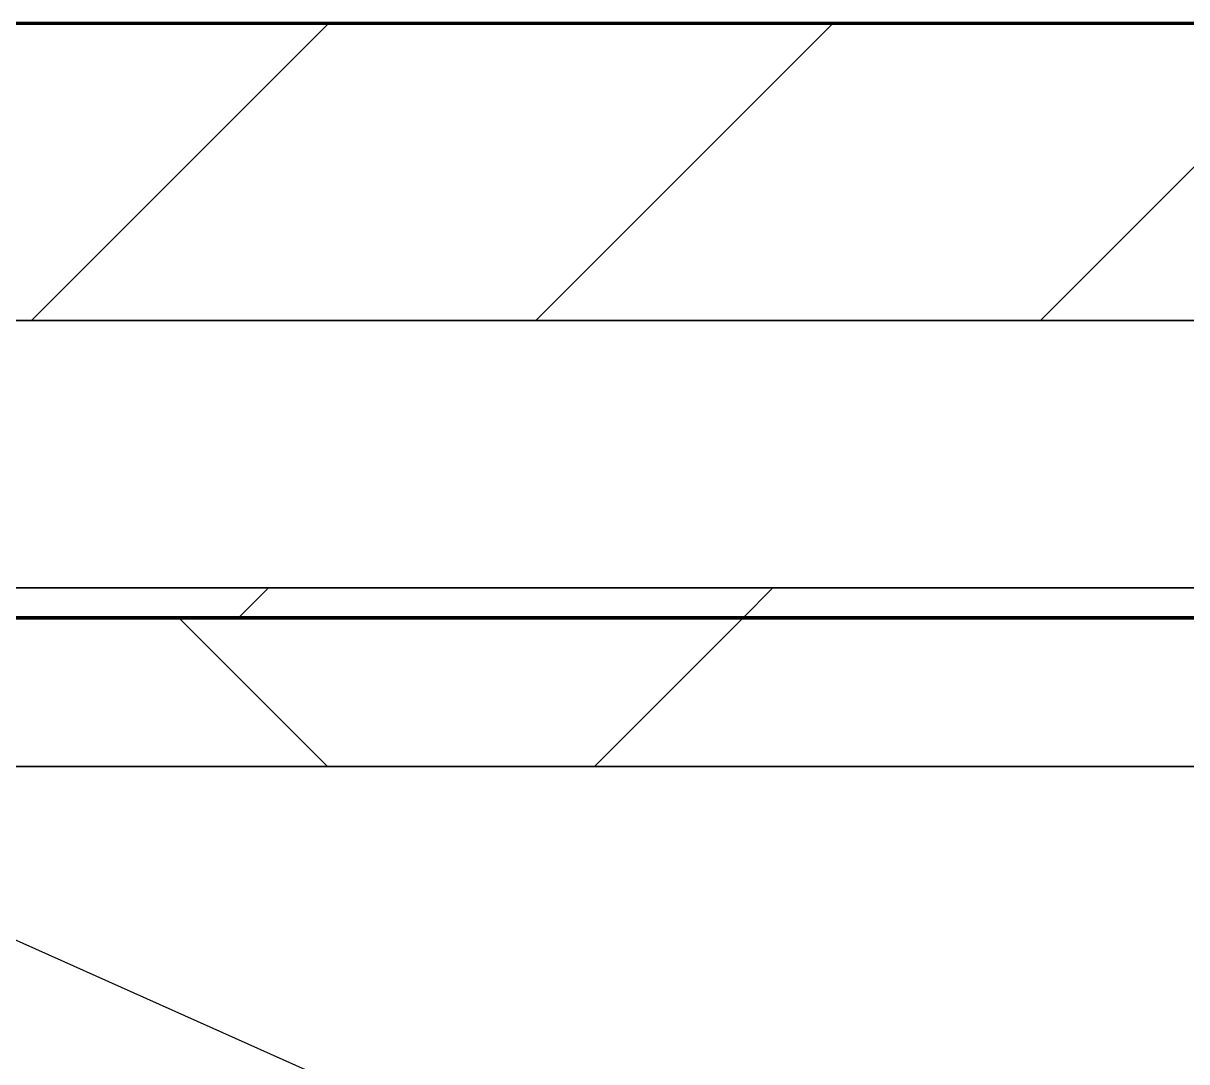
# Model space of a CAD drawing. Header units: millimetres. Extents: x -795739 to -715748, y -34378 to 22353.
# Drawn here: x -739002.9 to -738611.5, y 7794.6 to 8144 of the extents above; entities that cross this region are included whole.
import ezdxf
from ezdxf.xclip import XClip

# ---------------------------------------------------------------- set-up
doc = ezdxf.new("R2010")
doc.units = ezdxf.units.MM
doc.header["$XCLIPFRAME"] = 0
for name, color, linetype, lineweight in [('A-DOOR-E', 2, 'Continuous', 25), ('A-GLAZ-CURT', 2, 'Continuous', 9), ('A-WALL', 5, 'Continuous', 35), ('A-WALL-FNSH', 2, 'Continuous', 35), ('A-WALL-PATT', 1, 'Continuous', 9)]:
    doc.layers.add(name, color=color, linetype=linetype, lineweight=lineweight)

# ---------------------------------------------------------------- blocks, each defined once
blk = doc.blocks.new('DPA_AC-SG-PI - A2_1200x2000 mm-12153081-4282-01 ENLARGED LOWER PLATFORM LEVEL - REFLECTED CEILING PLAN - SHEET 3')
at = {"layer": 'A-DOOR-E'}
for p, q in [((-556.64, 29.95), (522.81, -452.33)), ((-489.61, 0), (600, 0)), ((575, 0), (-489.61, 0)), ((-288.17, -90), (575, -90)), ((600, -90), (-288.17, -90))]:
    blk.add_line(p, q, dxfattribs=at)
blk = doc.blocks.new('PPLS-PP19_Custom Tile Pattern - Custom Tile Pattern-V47-4282-01 ENLARGED LOWER PLATFORM LEVEL - REFLECTED CEILING PLAN - SHEET 3')
at = {"layer": 'A-GLAZ-CURT'}
for p, q in [((-300, 0), (300, 0)), ((300, 0), (-300, 0)), ((195.99, 0), (213.31, 0)), ((213.31, 0), (195.99, 0)), ((230.06, 0), (300, 0)), ((-300, -50), (300, -50)), ((300, -50), (-300, -50))]:
    blk.add_line(p, q, dxfattribs=at)
for points, knots in [([(-150.34, 0), (-150.07, 0), (-147.75, 0), (-142.6, 0), (-127.26, 0), (-107.3, 0), (-90.42, 0), (-75.26, 0), (-68.41, 0), (-65.12, 0), (-63.63, 0)], [-4948.728362, -4948.728362, -4948.728362, -4948.728362, -4883.323924, -4440.880425, -4054.690705, -3793.097032, -3402.597032, -3144.956779, -3050.982048, -2969.237017, -2969.237017, -2969.237017, -2969.237017]), ([(-26.75, 0), (-27.82, 0), (-36.18, 0), (-53.55, 0), (-78.2, 0), (-110.94, 0), (-130.52, 0), (-147.74, 0), (-149.07, 0)], [-8718.362214, -8718.362214, -8718.362214, -8718.362214, -8532.293389, -8073.216054, -7508.296369, -7004.680444, -6449.282163, -6277.220794, -6277.220794, -6277.220794, -6277.220794]), ([(-126.5, 0), (-122.44, 0), (-108.71, 0), (-86.68, 0), (-63.44, 0), (-54.4, 0), (-48.53, 0), (-30.79, 0), (-18.03, 0), (8.61, 0), (15.02, 0), (22.91, 0), (31, 0), (39.04, 0), (51.19, 0), (58.74, 0), (61.34, 0), (61.45, 0)], [-5231.017328, -5231.017328, -5231.017328, -5231.017328, -4994.692869, -4542.524482, -4008.285538, -3689.699207, -3546.54457, -3315.260113, -2864.387349, -2439.246196, -2084.094819, -1956.422387, -1818.904206, -1645.594513, -1443.202566, -1228.752106, -1120.932285, -1120.932285, -1120.932285, -1120.932285]), ([(-124.14, 0), (-121.16, 0), (-112.81, 0), (-98.9, 0), (-85.29, 0), (-71.67, 0), (-65.93, 0), (-65.07, 0)], [-3331.721492, -3331.721492, -3331.721492, -3331.721492, -3074.362186, -2902.289527, -2605.247022, -2322.099534, -2241.8264, -2241.8264, -2241.8264, -2241.8264]), ([(-124.09, 0), (-122.13, 0), (-113.42, 0), (-92.04, 0), (-74.02, 0), (-62.74, 0), (-60.36, 0), (-59.97, 0)], [-7049.429108, -7049.429108, -7049.429108, -7049.429108, -6839.55839, -6236.997189, -5713.340575, -5140.470607, -5006.787413, -5006.787413, -5006.787413, -5006.787413]), ([(-36.33, 0), (-36.43, 0), (-37.27, 0), (-45.02, 0), (-46.13, 0), (-60.59, 0), (-81.23, 0), (-99.51, 0), (-114.02, 0), (-117.28, 0), (-118.78, 0)], [-1855.773136, -1855.773136, -1855.773136, -1855.773136, -1810.870157, -1672.078046, -1405.135169, -1060.00838, -740.068933, -229.489605, -116.330425, 0, 0, 0, 0]), ([(-57.16, 0), (-58.3, 0), (-66.22, 0), (-85.2, 0), (-107.61, 0), (-116.56, 0), (-117.56, 0)], [-2956.49664, -2956.49664, -2956.49664, -2956.49664, -2842.901703, -2193.204658, -1433.981041, -985.49888, -985.49888, -985.49888, -985.49888]), ([(-115.82, 0), (-114.96, 0), (-110.41, 0), (-96.78, 0), (-77.41, 0), (-63.95, 0), (-56.17, 0)], [-5724.064692, -5724.064692, -5724.064692, -5724.064692, -5430.283136, -5103.229623, -4799.173296, -4391.611175, -4391.611175, -4391.611175, -4391.611175]), ([(9.32, 0), (9.08, 0), (7.65, 0), (2.57, 0), (-12.23, 0), (-25.64, 0), (-40, 0), (-56.24, 0), (-75.59, 0), (-94, 0), (-112.01, 0), (-114.94, 0), (-115.63, 0)], [-2922.926651, -2922.926651, -2922.926651, -2922.926651, -2882.788014, -2720.818881, -2518.50168, -2125.455881, -1792.521578, -1466.981642, -1208.454564, -789.402658, -501.969187, -243.577221, -243.577221, -243.577221, -243.577221]), ([(-63.96, 0), (-64.13, 0), (-72.5, 0), (-80.63, 0), (-86.16, 0)], [-2171.769325, -2171.769325, -2171.769325, -2171.769325, -2007.031671, -1681.3698, -1681.3698, -1681.3698, -1681.3698]), ([(-29.03, 0), (-33.97, 0), (-43.74, 0), (-56.37, 0), (-71.66, 0), (-77.83, 0), (-82.66, 0), (-83.28, 0), (-83.28, 0)], [-2680.714891, -2680.714891, -2680.714891, -2680.714891, -2413.671296, -2161.752162, -2006.592567, -1646.621388, -1424.436217, -1393.971743, -1393.971743, -1393.971743, -1393.971743]), ([(-83.28, 0), (-83.28, 0), (-82.91, 0), (-76.14, 0), (-66.84, 0), (-60.03, 0), (-56.73, 0)], [-1393.4169, -1393.4169, -1393.4169, -1393.4169, -1353.722004, -1274.333717, -1073.56893, -857.828765, -857.828765, -857.828765, -857.828765]), ([(-66.39, 0), (-66.39, 0), (-63.85, 0), (-59.85, 0), (-56.22, 0)], [-2493.31794, -2493.31794, -2493.31794, -2493.31794, -2315.303971, -1863.330057, -1863.330057, -1863.330057, -1863.330057]), ([(11.71, 0), (4.06, 0), (-18.2, 0), (-47.42, 0), (-65.77, 0), (-66.37, 0), (-66.38, 0)], [-4151.35927, -4151.35927, -4151.35927, -4151.35927, -3745.412743, -2981.410125, -2542.574734, -2498.224237, -2498.224237, -2498.224237, -2498.224237]), ([(-63.63, 0), (-61.49, 0), (-57.39, 0), (-54.49, 0), (-45.2, 0), (-40.79, 0), (-40.46, 0), (-40.44, 0)], [-2969.237017, -2969.237017, -2969.237017, -2969.237017, -2851.217951, -2734.127174, -2474.780881, -2410.990208, -2350.645972, -2350.645972, -2350.645972, -2350.645972]), ([(-58.83, 0), (-58.37, 0), (-57.73, 0), (-56.68, 0), (-56.39, 0)], [-4859.52896, -4859.52896, -4859.52896, -4859.52896, -4680.891996, -4627.185411, -4627.185411, -4627.185411, -4627.185411]), ([(-56.15, 0), (-53.22, 0), (-45.45, 0), (-36.49, 0), (-33.57, 0), (-29.94, 0), (-28.57, 0)], [-845.025832, -845.025832, -845.025832, -845.025832, -651.549973, -296.515819, -83.513472, 0, 0, 0, 0]), ([(-36.62, 0), (-36.62, 0), (-40.35, 0), (-43.84, 0), (-50.77, 0), (-56.12, 0)], [-4069.478503, -4069.478503, -4069.478503, -4069.478503, -3858.647035, -3538.256648, -2991.313073, -2991.313073, -2991.313073, -2991.313073]), ([(-55.76, 0), (-49.67, 0), (-34.38, 0), (-12.78, 0), (4.23, 0), (9.64, 0), (10.14, 0), (10.18, 0)], [-4384.389977, -4384.389977, -4384.389977, -4384.389977, -4065.652676, -3589.737505, -3285.047089, -3066.359526, -3044.715262, -3044.715262, -3044.715262, -3044.715262]), ([(-55.45, 0), (-55.26, 0), (-48, 0), (-34.42, 0), (-29.82, 0), (-29.19, 0)], [-1832.031107, -1832.031107, -1832.031107, -1832.031107, -1809.437387, -963.711516, -666.19313, -666.19313, -666.19313, -666.19313]), ([(-55.19, 0), (-54.45, 0), (-52, 0), (-46.33, 0), (-42.62, 0), (-41.76, 0)], [-4565.012053, -4565.012053, -4565.012053, -4565.012053, -4469.85053, -4321.566175, -4270.495146, -4270.495146, -4270.495146, -4270.495146]), ([(-51.83, 0), (-51.83, 0), (-51.78, 0), (-47.4, 0), (-46.01, 0), (-40.22, 0), (-36.78, 0)], [-632.814994, -632.814994, -632.814994, -632.814994, -627.965721, -508.377888, -260.442412, 0, 0, 0, 0]), ([(76.63, 0), (74.8, 0), (67.65, 0), (53.52, 0), (37, 0), (24.07, 0), (12.82, 0), (-2.9, 0), (-20.62, 0), (-32.81, 0), (-44.85, 0), (-51.43, 0), (-51.79, 0)], [-3095.572228, -3095.572228, -3095.572228, -3095.572228, -2950.589685, -2634.532728, -2313.748533, -2106.613311, -1925.670641, -1617.263037, -1290.787923, -1039.307308, -819.71621, -644.910881, -644.910881, -644.910881, -644.910881]), ([(-41.76, 0), (-39.9, 0), (-37.72, 0), (-36.92, 0), (-36.77, 0)], [-4270.495146, -4270.495146, -4270.495146, -4270.495146, -4161.040818, -4106.245333, -4106.245333, -4106.245333, -4106.245333]), ([(-36.78, 0), (-32.43, 0), (-19.22, 0), (8.83, 0), (43.36, 0), (68.5, 0), (77.95, 0), (79.34, 0)], [-6191.144455, -6191.144455, -6191.144455, -6191.144455, -5862.463379, -5340.621928, -4573.028122, -4094.177415, -3998.447461, -3998.447461, -3998.447461, -3998.447461]), ([(-36.29, 0), (-36.29, 0), (-34.66, 0), (-28.88, 0), (-26.95, 0), (-26.54, 0)], [-9150.272121, -9150.272121, -9150.272121, -9150.272121, -9057.163041, -8919.836787, -8834.607043, -8834.607043, -8834.607043, -8834.607043]), ([(30.82, 0), (29.27, 0), (20.14, 0), (3.54, 0), (-16.58, 0), (-34.76, 0), (-36.04, 0)], [-10462.034656, -10462.034656, -10462.034656, -10462.034656, -10363.088938, -9884.23066, -9424.652049, -9182.880979, -9182.880979, -9182.880979, -9182.880979]), ([(-33.34, 0), (-33.34, 0), (-32.93, 0), (-31.16, 0), (-30.52, 0)], [-2415.024266, -2415.024266, -2415.024266, -2415.024266, -2357.633367, -2323.618664, -2323.618664, -2323.618664, -2323.618664]), ([(70.61, 0), (66.16, 0), (55.8, 0), (39.61, 0), (24.74, 0), (2.64, 0), (-17.84, 0), (-30.57, 0), (-31.82, 0), (-32, 0)], [-4647.237329, -4647.237329, -4647.237329, -4647.237329, -4326.416877, -4098.545751, -3766.694881, -3333.063701, -2994.501669, -2698.150104, -2614.070998, -2614.070998, -2614.070998, -2614.070998]), ([(-30.76, 0), (-30.73, 0), (-29.99, 0), (-23.47, 0), (-15.75, 0), (-15.19, 0)], [-54176.191683, -54176.191683, -54176.191683, -54176.191683, -54157.274271, -53749.15266, -53717.791567, -53717.791567, -53717.791567, -53717.791567]), ([(-30.52, 0), (-27.11, 0), (-17.83, 0), (-1.4, 0), (8.92, 0), (11.71, 0)], [-2323.618664, -2323.618664, -2323.618664, -2323.618664, -2142.497158, -1716.209403, -1552.90413, -1552.90413, -1552.90413, -1552.90413]), ([(-13, 0), (-14.35, 0), (-17.68, 0), (-25.97, 0), (-29.52, 0), (-30.21, 0)], [-55207.591944, -55207.591944, -55207.591944, -55207.591944, -54789.006179, -54461.685999, -54290.791712, -54290.791712, -54290.791712, -54290.791712]), ([(8.33, 0), (8.19, 0), (7.18, 0), (0.32, 0), (-13.89, 0), (-24.92, 0), (-29.03, 0)], [-3574.286521, -3574.286521, -3574.286521, -3574.286521, -3526.962355, -3285.499107, -2903.012179, -2680.714891, -2680.714891, -2680.714891, -2680.714891]), ([(-28.98, 0), (-28.66, 0), (-27.39, 0), (-24.45, 0), (-22.56, 0)], [-166.548282, -166.548282, -166.548282, -166.548282, -102.06493, 0, 0, 0, 0]), ([(-28.57, 0), (-26.93, 0), (-20.29, 0), (-11.45, 0), (2.08, 0), (13.15, 0), (21.24, 0), (24.62, 0), (24.72, 0), (24.72, 0)], [-5361.429781, -5361.429781, -5361.429781, -5361.429781, -5261.36855, -5050.479954, -4785.90057, -4596.498881, -4445.288762, -4384.376941, -4376.041937, -4376.041937, -4376.041937, -4376.041937]), ([(-22.56, 0), (-20.27, 0), (-17.03, 0), (-11.36, 0), (-7.66, 0), (-6.6, 0), (-6.44, 0)], [-56468.192263, -56468.192263, -56468.192263, -56468.192263, -56344.022017, -56303.229861, -56166.290093, -56124.392176, -56124.392176, -56124.392176, -56124.392176]), ([(-15.19, 0), (-13.07, 0), (7.48, 0), (42.82, 0), (88.72, 0), (120.63, 0), (138.28, 0), (138.53, 0)], [-461.142613, -461.142613, -461.142613, -461.142613, -429.606584, -390.253598, -346.313304, -291.370682, -290.5735, -290.5735, -290.5735, -290.5735]), ([(-6.54, 0), (-6.73, 0), (-7.2, 0), (-7.6, 0), (-7.79, 0)], [-56009.792147, -56009.792147, -56009.792147, -56009.792147, -55949.290093, -55895.192118, -55895.192118, -55895.192118, -55895.192118]), ([(-2.63, 0), (-2.47, 0), (-1.22, 0), (4.92, 0), (15.97, 0), (22.54, 0), (24.49, 0)], [-226.825321, -226.825321, -226.825321, -226.825321, -220.269177, -206.416616, -198.214427, -187.717507, -187.717507, -187.717507, -187.717507]), ([(11.17, 0), (6.47, 0), (1.96, 0), (-1.67, 0), (-2.25, 0)], [-273.754698, -273.754698, -273.754698, -273.754698, -246.234814, -234.646884, -234.646884, -234.646884, -234.646884]), ([(24.69, 0), (24.54, 0), (20.99, 0), (16.61, 0), (12.96, 0), (11.66, 0)], [-4368.572414, -4368.572414, -4368.572414, -4368.572414, -4306.476363, -4080.000647, -3895.02479, -3895.02479, -3895.02479, -3895.02479]), ([(79.58, 0), (72.4, 0), (57.57, 0), (35.84, 0), (20.09, 0), (13.61, 0), (11.67, 0)], [-351.668609, -351.668609, -351.668609, -351.668609, -330.153101, -307.516438, -285.83788, -274.710805, -274.710805, -274.710805, -274.710805]), ([(11.91, 0), (17.75, 0), (25.21, 0), (37.44, 0), (45.92, 0), (57.76, 0), (64.47, 0), (72.74, 0), (75.22, 0), (76.03, 0), (76.21, 0)], [-1549.07911, -1549.07911, -1549.07911, -1549.07911, -1206.526904, -1089.329421, -901.315459, -753.071572, -495.328968, -421.953223, -334.951786, -290.452333, -290.452333, -290.452333, -290.452333]), ([(31.18, 0), (25.97, 0), (19.77, 0), (13.51, 0), (12.41, 0)], [-4496.803627, -4496.803627, -4496.803627, -4496.803627, -4222.080604, -4163.707062, -4163.707062, -4163.707062, -4163.707062]), ([(18.16, 0), (19.15, 0), (24.25, 0), (25.66, 0), (26.12, 0)], [-5700.113719, -5700.113719, -5700.113719, -5700.113719, -5554.232259, -5302.431367, -5302.431367, -5302.431367, -5302.431367]), ([(78.52, 0), (76.95, 0), (72.29, 0), (62.26, 0), (51.85, 0), (43.81, 0), (29.53, 0), (20.67, 0), (18.85, 0), (18.16, 0)], [-7033.519254, -7033.519254, -7033.519254, -7033.519254, -6924.452779, -6738.82075, -6548.303034, -6314.283804, -6135.05769, -5972.647715, -5832.674503, -5832.674503, -5832.674503, -5832.674503]), ([(27.44, 0), (27.9, 0), (29.54, 0), (38.07, 0), (53.39, 0), (70.02, 0), (77.08, 0), (78.48, 0)], [-5037.309798, -5037.309798, -5037.309798, -5037.309798, -4887.603822, -4705.298446, -4353.683244, -3960.84581, -3844.262741, -3844.262741, -3844.262741, -3844.262741]), ([(27.89, 0), (29.09, 0), (33.4, 0), (48.37, 0), (71.92, 0), (100.57, 0), (116.36, 0), (128.63, 0), (128.95, 0)], [-147.777612, -147.777612, -147.777612, -147.777612, -135.792042, -118.513713, -97.899267, -63.759246, -39.050993, -35.895543, -35.895543, -35.895543, -35.895543]), ([(53.18, 0), (53.06, 0), (52.22, 0), (44.99, 0), (36.46, 0), (30.82, 0)], [-622.740158, -622.740158, -622.740158, -622.740158, -566.066452, -360.610861, 0, 0, 0, 0]), ([(136.44, 0), (121.66, 0), (86.93, 0), (51.16, 0), (31.18, 0)], [-106.750556, -106.750556, -106.750556, -106.750556, -59.610984, 0, 0, 0, 0]), ([(168.37, 0), (167.68, 0), (162.47, 0), (147.02, 0), (109.77, 0), (76.86, 0), (57.82, 0), (46.51, 0), (41.18, 0), (36.02, 0), (35.54, 0), (35.54, 0)], [-543.375029, -543.375029, -543.375029, -543.375029, -530.793311, -458.593899, -401.860199, -357.622665, -341.267687, -334.000314, -326.15566, -319.318397, -317.489778, -317.489778, -317.489778, -317.489778]), ([(36.29, 0), (37.77, 0), (48.82, 0), (61.49, 0), (73.16, 0), (79.58, 0)], [-314.598523, -314.598523, -314.598523, -314.598523, -305.899624, -287.17622, -262.965553, -262.965553, -262.965553, -262.965553]), ([(61.47, 0), (61.47, 0), (61.21, 0), (54.61, 0), (53.71, 0), (53.56, 0)], [-1113.311073, -1113.311073, -1113.311073, -1113.311073, -1096.402191, -891.204116, -747.28819, -747.28819, -747.28819, -747.28819]), ([(76.22, 0), (75.58, 0), (73.64, 0), (71.05, 0), (70.61, 0)], [-193.634889, -193.634889, -193.634889, -193.634889, -31.537676, 0, 0, 0, 0]), ([(79.6, 0), (83.17, 0), (101.04, 0), (124.45, 0), (132.42, 0), (134.6, 0)], [-262.939312, -262.939312, -262.939312, -262.939312, -249.500363, -194.761443, -152.241002, -152.241002, -152.241002, -152.241002]), ([(114.39, 0), (114.2, 0), (112.08, 0), (105.42, 0), (92.38, 0), (86.74, 0), (80.68, 0), (79.64, 0)], [-8148.58938, -8148.58938, -8148.58938, -8148.58938, -8105.191388, -7723.759874, -7531.75727, -7135.649961, -7060.065342, -7060.065342, -7060.065342, -7060.065342]), ([(79.77, 0), (80.29, 0), (84.99, 0), (86.01, 0), (92.51, 0), (94.33, 0)], [-3806.660709, -3806.660709, -3806.660709, -3806.660709, -3759.045785, -3336.541051, -2783.776468, -2783.776468, -2783.776468, -2783.776468]), ([(103.09, 0), (101.08, 0), (93.42, 0), (85.62, 0), (79.89, 0)], [-375.435014, -375.435014, -375.435014, -375.435014, -369.147452, -351.970326, -351.970326, -351.970326, -351.970326]), ([(94.4, 0), (94.4, 0), (94.64, 0), (99.11, 0), (108.97, 0), (120.79, 0), (139.94, 0), (163.31, 0), (185.23, 0), (193.62, 0), (194.69, 0), (194.79, 0)], [-2348.345796, -2348.345796, -2348.345796, -2348.345796, -2310.419338, -2233.599744, -2052.234781, -1843.028543, -1530.39897, -1095.004608, -529.74427, -295.064701, -265.121568, -265.121568, -265.121568, -265.121568]), ([(129.02, 0), (129.02, 0), (124.41, 0), (122.35, 0), (114.96, 0), (108.04, 0), (103.09, 0)], [-35.386604, -35.386604, -35.386604, -35.386604, -31.430235, -22.807238, -15.488593, 0, 0, 0, 0]), ([(157.9, 0), (156.77, 0), (151.67, 0), (143.29, 0), (134.04, 0), (126.24, 0), (118.6, 0), (114.23, 0), (111.98, 0), (105.66, 0), (105.23, 0), (105.23, 0)], [-10292.955006, -10292.955006, -10292.955006, -10292.955006, -10098.273015, -9847.788484, -9677.714971, -9567.007022, -9453.21225, -9220.200448, -9012.77275, -8966.157302, -8929.495943, -8929.495943, -8929.495943, -8929.495943]), ([(105.26, 0), (105.52, 0), (111.01, 0), (112.65, 0), (113.59, 0)], [-8920.561005, -8920.561005, -8920.561005, -8920.561005, -8814.835624, -8577.462505, -8577.462505, -8577.462505, -8577.462505]), ([(128.58, 0), (128.8, 0), (130.16, 0), (139.26, 0), (152.67, 0), (161.24, 0), (162.19, 0), (162.75, 0)], [-633.326174, -633.326174, -633.326174, -633.326174, -627.736123, -618.981161, -602.094757, -592.980799, -581.414464, -581.414464, -581.414464, -581.414464]), ([(137.1, 0), (136, 0), (133.64, 0), (129.87, 0), (129.11, 0)], [-670.405967, -670.405967, -670.405967, -670.405967, -651.020627, -640.742133, -640.742133, -640.742133, -640.742133]), ([(193.8, 0), (193.33, 0), (190.11, 0), (183.13, 0), (171, 0), (161.95, 0), (161.28, 0), (158.35, 0), (157.85, 0), (157.77, 0)], [-11665.349007, -11665.349007, -11665.349007, -11665.349007, -11565.880756, -11105.624034, -10839.086983, -10768.332124, -10666.779182, -10580.760289, -10550.278881, -10550.278881, -10550.278881, -10550.278881]), ([(300, 0), (286.53, 0), (254.22, 0), (207.11, 0), (177.41, 0), (159.34, 0), (158.33, 0), (158.3, 0)], [-285.253232, -285.253232, -285.253232, -285.253232, -244.693688, -187.987675, -143.776725, -129.632772, -123.352749, -123.352749, -123.352749, -123.352749]), ([(159.07, 0), (159.13, 0), (160.84, 0), (165.21, 0), (174.15, 0), (185.98, 0), (208.82, 0), (219.42, 0), (230.06, 0)], [-115.643202, -115.643202, -115.643202, -115.643202, -114.681583, -87.660824, -65.295536, -41.623857, -24.459831, 0, 0, 0, 0]), ([(162.75, 0), (165.4, 0), (170.91, 0), (172.61, 0), (172.61, 0)], [-111.264224, -111.264224, -111.264224, -111.264224, -56.742688, -19.085662, -19.085662, -19.085662, -19.085662]), ([(215.34, 0), (211.92, 0), (198.04, 0), (182.99, 0), (174.27, 0), (169.67, 0), (168.99, 0)], [-8905.131074, -8905.131074, -8905.131074, -8905.131074, -8717.832359, -8253.978395, -8152.463617, -8069.855175, -8069.855175, -8069.855175, -8069.855175]), ([(215.22, 0), (214.62, 0), (210.55, 0), (203.98, 0), (187.54, 0), (175.3, 0), (169.49, 0)], [-203.825446, -203.825446, -203.825446, -203.825446, -198.527383, -184.406837, -162.427601, -142.916156, -142.916156, -142.916156, -142.916156]), ([(171.51, 0), (176.48, 0), (193.23, 0), (201.73, 0), (208.76, 0), (211.56, 0), (214.22, 0)], [-7971.819559, -7971.819559, -7971.819559, -7971.819559, -7784.112253, -7606.717214, -7289.299508, -7047.630878, -7047.630878, -7047.630878, -7047.630878]), ([(172.07, 0), (177.66, 0), (187.87, 0), (201.08, 0), (207.47, 0), (213.96, 0), (215.11, 0)], [-255.364076, -255.364076, -255.364076, -255.364076, -237.955587, -223.92608, -215.862851, -208.75215, -208.75215, -208.75215, -208.75215]), ([(215.15, 0), (220.56, 0), (242.37, 0), (266.73, 0), (281.71, 0), (291.71, 0), (296.52, 0), (297.86, 0), (298.09, 0)], [-7021.089689, -7021.089689, -7021.089689, -7021.089689, -6582.165592, -6068.460911, -5766.029927, -5566.724884, -5280.360606, -5199.253518, -5199.253518, -5199.253518, -5199.253518]), ([(247.1, 0), (246.76, 0), (245.04, 0), (238.34, 0), (226.56, 0), (222.59, 0), (217.4, 0), (215.38, 0)], [-9649.085549, -9649.085549, -9649.085549, -9649.085549, -9581.591397, -9406.094246, -9221.510254, -9016.44624, -8905.918314, -8905.918314, -8905.918314, -8905.918314]), ([(300, 0), (288.22, 0), (262, 0), (230.43, 0), (219.94, 0), (219.02, 0)], [-12528.858583, -12528.858583, -12528.858583, -12528.858583, -11905.454923, -11162.864862, -10856.732305, -10856.732305, -10856.732305, -10856.732305]), ([(219.9, 0), (220.86, 0), (227.84, 0), (242.06, 0), (246.54, 0), (246.96, 0)], [-10670.940496, -10670.940496, -10670.940496, -10670.940496, -10511.382485, -9925.173265, -9834.877357, -9834.877357, -9834.877357, -9834.877357]), ([(284.76, 0), (284.76, 0), (285.09, 0), (287.47, 0), (293.59, 0), (297.76, 0), (300, 0)], [-4110.630118, -4110.630118, -4110.630118, -4110.630118, -4053.389046, -3959.664717, -3862.421465, -3746.95702, -3746.95702, -3746.95702, -3746.95702]), ([(297.38, 0), (295.84, 0), (291.62, 0), (285.38, 0), (284.87, 0)], [-4803.172655, -4803.172655, -4803.172655, -4803.172655, -4358.271401, -4143.037883, -4143.037883, -4143.037883, -4143.037883])]:
    blk.add_open_spline(points, degree=3, knots=knots, dxfattribs=at)
for points in [[(-39.84, 0), (-39.08, 0), (-38.11, 0), (-37.36, 0)], [(11.19, 0), (10.55, 0), (10.01, 0), (9.63, 0)], [(24.49, 0), (25.23, 0), (25.72, 0), (26.04, 0)], [(79.8, 0), (79.02, 0), (77.93, 0), (76.63, 0)], [(79.66, 0), (81.39, 0), (82.83, 0), (83.66, 0)], [(84.06, 0), (83.48, 0), (82.41, 0), (81.72, 0)], [(168.74, 0), (168.74, 0), (169.81, 0), (171.51, 0)], [(195.11, 0), (194.91, 0), (194.44, 0), (193.8, 0)]]:
    blk.add_open_spline(points, degree=3, dxfattribs=at)
blk = doc.blocks.new('PPLS-PP19_Custom Tile Pattern - Custom Tile Pattern-V48-4282-01 ENLARGED LOWER PLATFORM LEVEL - REFLECTED CEILING PLAN - SHEET 3')
at = {"layer": 'A-GLAZ-CURT'}
for p, q in [((-300, 0), (-146.13, 0)), ((-146.13, 0), (-300, 0)), ((-293.07, 0), (-275.75, 0)), ((-275.75, 0), (-293.07, 0)), ((-300, -50), (-34.22, -50)), ((-34.22, -50), (-300, -50))]:
    blk.add_line(p, q, dxfattribs=at)
at = {"layer": 'A-GLAZ-CURT', "flags": 128}
for points in [[(-300, 0), (-291.56, 0), (-283.3, 0), (-275.2, 0), (-267.26, 0), (-259.45, 0), (-251.77, 0), (-244.2, 0), (-236.74, 0), (-229.36, 0), (-222.06, 0), (-214.83, 0), (-207.71, 0), (-200.76, 0), (-194.02, 0), (-187.54, 0), (-181.38, 0)], [(-275.48, 0), (-283.55, 0), (-291.73, 0), (-300, 0)]]:
    blk.add_lwpolyline(points, dxfattribs=at)
at = {"layer": 'A-GLAZ-CURT'}
for points, knots in [([(-300, 0), (-284.65, 0), (-236.57, 0), (-186.69, 0), (-155.22, 0), (-146.08, 0)], [-5323.127839, -5323.127839, -5323.127839, -5323.127839, -4502.809032, -2700.551212, -1844.739211, -1844.739211, -1844.739211, -1844.739211]), ([(-248.91, 0), (-259.9, 0), (-276.47, 0), (-294.48, 0), (-300, 0)], [-14394.498118, -14394.498118, -14394.498118, -14394.498118, -13729.592194, -13439.944408, -13439.944408, -13439.944408, -13439.944408])]:
    blk.add_open_spline(points, degree=3, knots=knots, dxfattribs=at)
blk = doc.blocks.new('*U553')
at = {"layer": 'A-GLAZ-CURT', "rotation": 180}
for name, p in [('PPLS-PP19_Custom Tile Pattern - Custom Tile Pattern-V48-4282-01 ENLARGED LOWER PLATFORM LEVEL - REFLECTED CEILING PLAN - SHEET 3', (39600, 4315)), ('PPLS-PP19_Custom Tile Pattern - Custom Tile Pattern-V47-4282-01 ENLARGED LOWER PLATFORM LEVEL - REFLECTED CEILING PLAN - SHEET 3', (40200, 4315))]:
    blk.add_blockref(name, p, dxfattribs=at)
blk = doc.blocks.new('*U1025')
blk.add_lwpolyline([(-3457.37, 550), (8124.55, 550), (8124.55, 4315), (-3457.37, 4315)], close=True)
blk = doc.blocks.new('DPA_AC-SG-PI - A2_1200x2000 mm-12153081-4180-01 LOWER PLATFORM LEVEL - REFLECTED CEILING PLAN')
at = {"layer": 'A-DOOR-E'}
for p, q in [((-556.64, 29.95), (522.81, -452.33)), ((-489.61, 0), (600, 0)), ((575, 0), (-489.61, 0)), ((-288.17, -90), (575, -90)), ((600, -90), (-288.17, -90))]:
    blk.add_line(p, q, dxfattribs=at)
blk = doc.blocks.new('C-1-PP19-AR-4180-01-B_20250908-040939_EXDOWNLIGHT')
at = {"layer": 'A-DOOR-E'}
blk.add_blockref('DPA_AC-SG-PI - A2_1200x2000 mm-12153081-4180-01 LOWER PLATFORM LEVEL - REFLECTED CEILING PLAN', (5700, 4465), dxfattribs=at)

msp = doc.modelspace()

# ---------------------------------------------------------------- hatches: boundary and pattern name
at = {"layer": 'A-WALL-PATT', "lineweight": 9}
h = msp.add_hatch(dxfattribs=at)
h.set_pattern_fill('FP_2', color=256, style=0, pattern_type=2)
h.set_pattern_definition([(45, (0, 0), (-84.852814, 84.852814), [])])
h.paths.add_polyline_path([(-733552.04, 7944.02), (-733352.04, 7944.02), (-733352.04, 8144.02), (-755057.37, 8144.02), (-755057.37, 7944.02), (-741758.47, 7944.02), (-741780.86, 7954.02), (-741982.37, 7954.02), (-741982.37, 8044.02), (-741952.4, 8044.02), (-741939.02, 8073.97), (-741871.98, 8044.02), (-740782.37, 8044.02), (-740782.37, 7954.02), (-741670.54, 7954.02), (-741648.16, 7944.02), (-739358.47, 7944.02), (-739380.86, 7954.02), (-739582.37, 7954.02), (-739582.37, 8044.02), (-739552.4, 8044.02), (-739539.02, 8073.97), (-739471.98, 8044.02), (-738382.37, 8044.02), (-738382.37, 7954.02), (-739270.54, 7954.02), (-739248.16, 7944.02), (-734010.62, 7944.02)])

# ---------------------------------------------------------------- linework, layer by layer
at = {"layer": 'A-WALL', "color": 7, "lineweight": 70}
for p, q in [((-739582.37, 8144.02), (-738382.37, 8144.02)), ((-739248.16, 7944.02), (-738382.37, 7944.02)), ((-738382.37, 7944.02), (-739248.16, 7944.02))]:
    msp.add_line(p, q, dxfattribs=at)

# ---------------------------------------------------------------- block references
ref = msp.add_blockref('*U1025', (-744682.37, 3579.02))
XClip(ref).set_block_clipping_path([(-45801.3280238605, -9620.0077451947), (23704.0078937773, 10334.9999958097)])

# ---------------------------------------------------------------- next in the draw order: hatches: boundary and pattern name
at = {"layer": 'A-WALL-PATT', "lineweight": 9}
h = msp.add_hatch(dxfattribs=at)
h.set_pattern_fill('FP_3', color=256, style=0, pattern_type=2)
h.set_pattern_definition([(45, (0, 0), (-212.13203, 212.13203), []), (135, (0, 0), (-212.13203, -212.13203), [])])
h.paths.add_polyline_path([(-733602.04, 7894.02), (-733552.04, 7894.02), (-733552.04, 7944.02), (-739248.16, 7944.02), (-739136.25, 7894.02), (-734010.62, 7894.02)])
h.paths.add_polyline_path([(-739780.1, 7894.02), (-739246.56, 7894.02), (-739358.47, 7944.02), (-741648.16, 7944.02), (-741536.25, 7894.02), (-739847.98, 7894.02)])
h.paths.add_polyline_path([(-741646.56, 7894.02), (-741758.47, 7944.02), (-751479.42, 7944.02), (-751479.42, 7894.02), (-741680.64, 7894.02)])

# ---------------------------------------------------------------- next in the draw order: linework, layer by layer
at = {"layer": 'A-WALL-FNSH', "color": 250}
msp.add_line((-738382.37, 7894.02), (-739136.25, 7894.02), dxfattribs=at)

# ---------------------------------------------------------------- next in the draw order: block references
ref = msp.add_blockref('C-1-PP19-AR-4180-01-B_20250908-040939_EXDOWNLIGHT', (-744682.37, 3579.02))
XClip(ref).set_block_clipping_path([(-45801.3280238605, -9620.0077451947), (23704.0078937773, 10334.9999958097)])
msp.add_blockref('*U553', (-778882.37, 3579.02))
at = {"layer": 'A-DOOR-E'}
msp.add_blockref('DPA_AC-SG-PI - A2_1200x2000 mm-12153081-4282-01 ENLARGED LOWER PLATFORM LEVEL - REFLECTED CEILING PLAN - SHEET 3', (-738982.37, 8044.02), dxfattribs=at)

doc.saveas('drawing.dxf')
